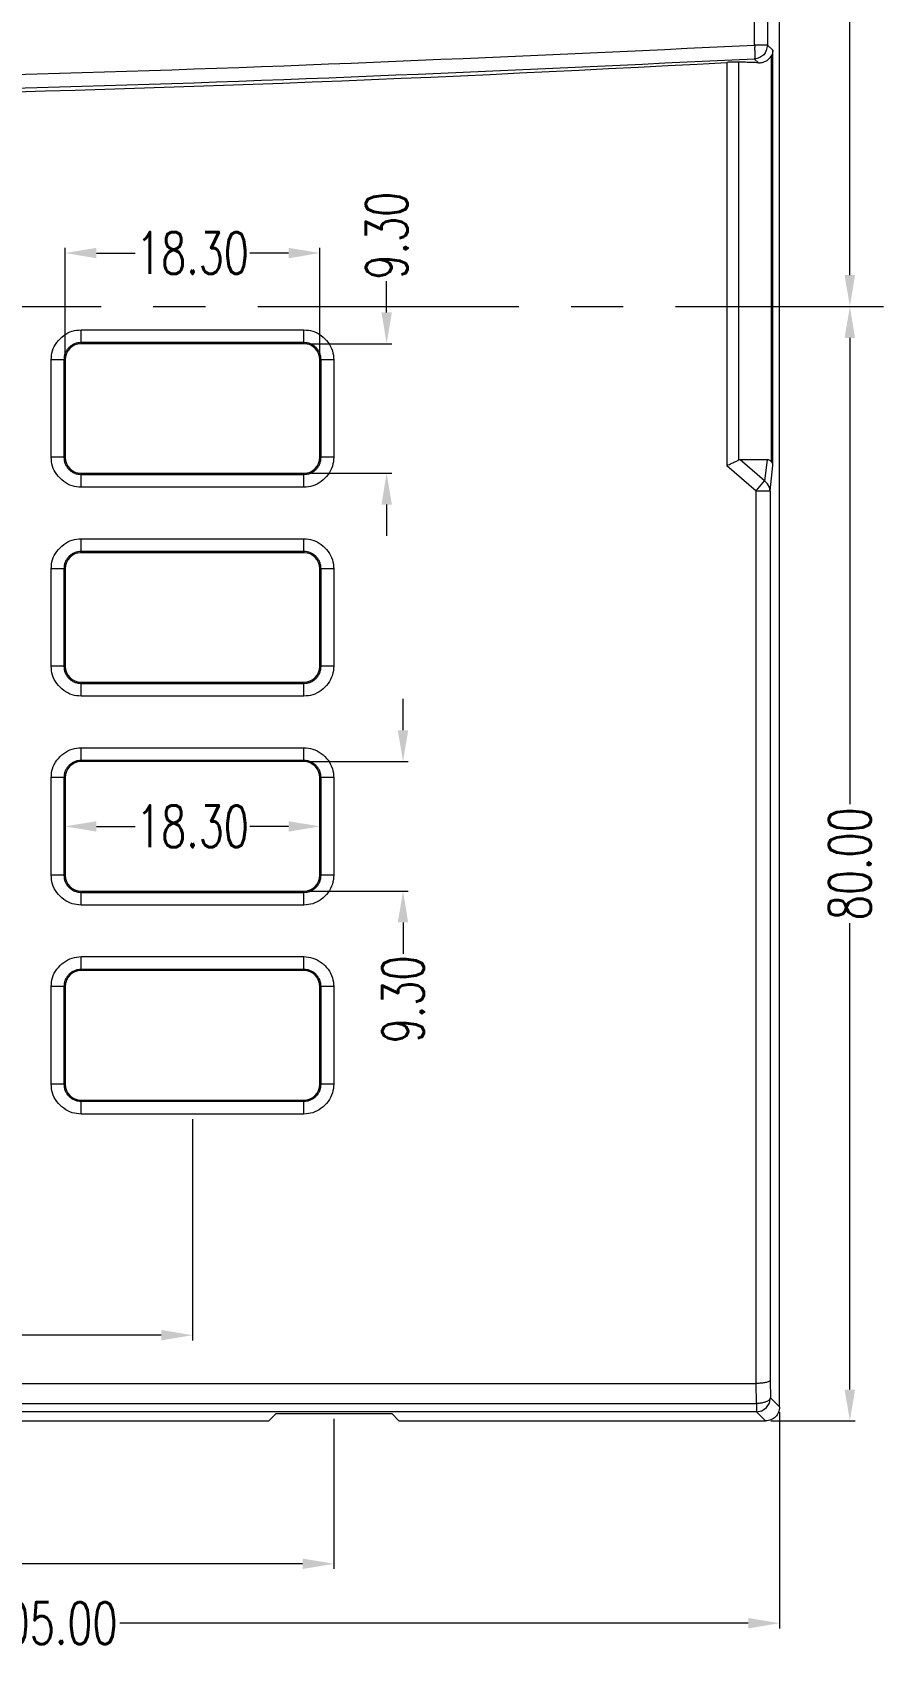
# Model space of a CAD drawing. Header units: millimetres. Extents: x 8061 to 9633, y -505 to -163.
# Drawn here: x 9571.7 to 9632.8, y -432.8 to -316.6 of the extents above; entities that cross this region are included whole.
import ezdxf

# ---------------------------------------------------------------- set-up
doc = ezdxf.new("R2010")
doc.units = ezdxf.units.MM
doc.linetypes.add('CENTER', pattern=[0.6, 0.375, -0.075, 0.075, -0.075])
doc.layers.get('Defpoints').update_dxf_attribs({"linetype": 'CONTINUOUS'})
doc.layers.add('dim', color=82, linetype='CONTINUOUS', lineweight=9)
doc.layers.add('part', color=7, linetype='CONTINUOUS', lineweight=20)
doc.styles.get("Standard").update_dxf_attribs({"font": 'romans.shx', "width": 0.7})
doc.dimstyles.new('03', dxfattribs={"dimscale": 0.75, "dimtxt": 4, "dimasz": 3, "dimexe": 0.5, "dimexo": 0.5, "dimgap": 0.09, "dimtad": 0, "dimzin": 0, "dimdsep": 46, "dimtxsty": 'Standard', "dimcen": 0, "dimclrd": 256, "dimclre": 256, "dimclrt": 6, "dimazin": 2, "dimtp": 0.01, "dimtm": 0.01, "dimtfac": 1, "dimtofl": 0, "dimtmove": 0, "dimatfit": 0, "dimfxl": 1, "dimtolj": 1, "dimtzin": 0, "dimlwd": -1, "dimlwe": -1, "dimarcsym": 0})

# ---------------------------------------------------------------- blocks, each defined once
blk = doc.blocks.new('*D545')
at = {"layer": 'Defpoints', "color": 0}
for p in [(42386.02, -13081.78), (42281.02, -13097.3), (42281.02, -13097.3)]:
    blk.add_point(p, dxfattribs=at)
at = {"layer": 'dim'}
for p, q in [((42386.02, -13082.15), (42386.02, -13097.68)), ((42283.27, -13097.3), (42328.4, -13097.3)), ((42383.77, -13097.3), (42338.64, -13097.3))]:
    blk.add_line(p, q, dxfattribs=at)
for points in [[(42283.27, -13096.93), (42283.27, -13097.68), (42281.02, -13097.3)], [(42383.77, -13096.93), (42383.77, -13097.68), (42386.02, -13097.3)]]:
    blk.add_solid(points, dxfattribs=at)
at = {"layer": 'dim', "color": 6, "insert": (42333.52, -13097.3), "char_height": 3, "attachment_point": 5}
blk.add_mtext('\\A1;105.00', dxfattribs=at)
blk = doc.blocks.new('*D546')
at = {"layer": 'Defpoints', "color": 0}
for p in [(42334.71, -13040.1), (42353.01, -13040.1), (42353.01, -13040.1)]:
    blk.add_point(p, dxfattribs=at)
at = {"layer": 'dim'}
for p, q in [((42336.96, -13040.1), (42339.74, -13040.1)), ((42350.76, -13040.1), (42347.97, -13040.1))]:
    blk.add_line(p, q, dxfattribs=at)
for points in [[(42336.96, -13039.73), (42336.96, -13040.48), (42334.71, -13040.1)], [(42350.76, -13039.73), (42350.76, -13040.48), (42353.01, -13040.1)]]:
    blk.add_solid(points, dxfattribs=at)
at = {"layer": 'dim', "color": 6, "insert": (42343.86, -13040.1), "char_height": 3, "attachment_point": 5}
blk.add_mtext('\\A1;18.30', dxfattribs=at)
blk = doc.blocks.new('*D547')
at = {"layer": 'Defpoints', "color": 0}
for p in [(42351.86, -13035.45), (42351.86, -13044.75), (42358.98, -13044.75)]:
    blk.add_point(p, dxfattribs=at)
at = {"layer": 'dim'}
for p, q in [((42358.98, -13033.2), (42358.98, -13030.95)), ((42352.23, -13035.45), (42359.35, -13035.45)), ((42352.23, -13044.75), (42359.35, -13044.75)), ((42358.98, -13047), (42358.98, -13049.25))]:
    blk.add_line(p, q, dxfattribs=at)
for points in [[(42358.6, -13033.2), (42359.35, -13033.2), (42358.98, -13035.45)], [(42358.6, -13047), (42359.35, -13047), (42358.98, -13044.75)]]:
    blk.add_solid(points, dxfattribs=at)
at = {"layer": 'dim', "color": 6, "insert": (42358.98, -13052.52), "char_height": 3, "attachment_point": 5, "rotation": 90}
blk.add_mtext('\\A1;9.30', dxfattribs=at)
blk = doc.blocks.new('*D551')
at = {"layer": 'Defpoints', "color": 0}
for p in [(42343.86, -13060.75), (42281.02, -13076.63), (42281.02, -13076.63)]:
    blk.add_point(p, dxfattribs=at)
at = {"layer": 'dim'}
for p, q in [((42343.86, -13061.13), (42343.86, -13077)), ((42283.27, -13076.63), (42308.17, -13076.63)), ((42341.61, -13076.63), (42316.71, -13076.63))]:
    blk.add_line(p, q, dxfattribs=at)
for points in [[(42283.27, -13076.25), (42283.27, -13077), (42281.02, -13076.63)], [(42341.61, -13076.25), (42341.61, -13077), (42343.86, -13076.63)]]:
    blk.add_solid(points, dxfattribs=at)
at = {"layer": 'dim', "color": 6, "insert": (42312.44, -13076.63), "char_height": 3, "attachment_point": 5}
blk.add_mtext('\\A1;62.84', dxfattribs=at)
blk = doc.blocks.new('*D556')
at = {"layer": 'Defpoints', "color": 0}
for p in [(42353.01, -12998.94), (42334.71, -13006.6), (42353.01, -13006.6)]:
    blk.add_point(p, dxfattribs=at)
at = {"layer": 'dim'}
for p, q in [((42334.71, -13006.23), (42334.71, -12998.57)), ((42336.96, -12998.94), (42339.74, -12998.94)), ((42350.76, -12998.94), (42347.97, -12998.94)), ((42353.01, -13006.23), (42353.01, -12998.57))]:
    blk.add_line(p, q, dxfattribs=at)
for points in [[(42336.96, -12998.57), (42336.96, -12999.32), (42334.71, -12998.94)], [(42350.76, -12998.57), (42350.76, -12999.32), (42353.01, -12998.94)]]:
    blk.add_solid(points, dxfattribs=at)
at = {"layer": 'dim', "color": 6, "insert": (42343.86, -12998.94), "char_height": 3, "attachment_point": 5}
blk.add_mtext('\\A1;18.30', dxfattribs=at)
blk = doc.blocks.new('*D557')
at = {"layer": 'Defpoints', "color": 0}
for p in [(42351.86, -13005.45), (42357.8, -13005.45), (42351.86, -13014.75)]:
    blk.add_point(p, dxfattribs=at)
at = {"layer": 'dim'}
for p, q in [((42357.8, -13003.2), (42357.8, -13000.95)), ((42352.23, -13005.45), (42358.18, -13005.45)), ((42352.23, -13014.75), (42358.18, -13014.75)), ((42357.8, -13017), (42357.8, -13019.25))]:
    blk.add_line(p, q, dxfattribs=at)
for points in [[(42357.43, -13003.2), (42358.18, -13003.2), (42357.8, -13005.45)], [(42357.43, -13017), (42358.18, -13017), (42357.8, -13014.75)]]:
    blk.add_solid(points, dxfattribs=at)
at = {"layer": 'dim', "color": 6, "insert": (42357.8, -12997.69), "char_height": 3, "attachment_point": 5, "rotation": 90}
blk.add_mtext('\\A1;9.30', dxfattribs=at)
blk = doc.blocks.new('*D559')
at = {"layer": 'Defpoints', "color": 0}
for p in [(42391.07, -13002.78), (42391.07, -13002.78), (42385.02, -13082.78)]:
    blk.add_point(p, dxfattribs=at)
at = {"layer": 'dim'}
for p, q in [((42391.07, -13005.03), (42391.07, -13038.51)), ((42391.07, -13080.53), (42391.07, -13047.05)), ((42385.4, -13082.78), (42391.44, -13082.78))]:
    blk.add_line(p, q, dxfattribs=at)
for points in [[(42390.69, -13005.03), (42391.44, -13005.03), (42391.07, -13002.78)], [(42390.69, -13080.53), (42391.44, -13080.53), (42391.07, -13082.78)]]:
    blk.add_solid(points, dxfattribs=at)
at = {"layer": 'dim', "color": 6, "insert": (42391.07, -13042.78), "char_height": 3, "attachment_point": 5, "rotation": 90}
blk.add_mtext('\\A1;80.00', dxfattribs=at)
blk = doc.blocks.new('*D560')
at = {"layer": 'Defpoints', "color": 0}
for p in [(42281.02, -12922.78), (42391.07, -13002.78), (42391.07, -13002.78)]:
    blk.add_point(p, dxfattribs=at)
at = {"layer": 'dim'}
for p, q in [((42281.39, -12922.78), (42391.44, -12922.78)), ((42391.07, -12925.03), (42391.07, -12958.51)), ((42391.07, -13000.53), (42391.07, -12967.05))]:
    blk.add_line(p, q, dxfattribs=at)
for points in [[(42390.69, -12925.03), (42391.44, -12925.03), (42391.07, -12922.78)], [(42390.69, -13000.53), (42391.44, -13000.53), (42391.07, -13002.78)]]:
    blk.add_solid(points, dxfattribs=at)
at = {"layer": 'dim', "color": 6, "insert": (42391.07, -12962.78), "char_height": 3, "attachment_point": 5, "rotation": 90}
blk.add_mtext('\\A1;80.00', dxfattribs=at)
blk = doc.blocks.new('*D569')
at = {"layer": 'Defpoints', "color": 0}
for p in [(42354.02, -13082.25), (42281.02, -13093.04), (42281.02, -13093.04)]:
    blk.add_point(p, dxfattribs=at)
at = {"layer": 'dim'}
for p, q in [((42354.02, -13082.63), (42354.02, -13093.41)), ((42283.27, -13093.04), (42313.25, -13093.04)), ((42351.77, -13093.04), (42321.79, -13093.04))]:
    blk.add_line(p, q, dxfattribs=at)
for points in [[(42283.27, -13092.66), (42283.27, -13093.41), (42281.02, -13093.04)], [(42351.77, -13092.66), (42351.77, -13093.41), (42354.02, -13093.04)]]:
    blk.add_solid(points, dxfattribs=at)
at = {"layer": 'dim', "color": 6, "insert": (42317.52, -13093.04), "char_height": 3, "attachment_point": 5}
blk.add_mtext('\\A1;73.00', dxfattribs=at)

msp = doc.modelspace()

# ---------------------------------------------------------------- linework, layer by layer
at = {"layer": 'part', "color": 7, "linetype": 'Continuous'}
for p, q in [((9625.32, -415.263), (9625.32, -260.205)), ((9623.519, -317.508), (9623.519, -304.262)), ((9624.463, -304.262), (9624.463, -317.508)), ((9624.463, -317.508), (9623.519, -317.508)), ((9624.463, -317.508), (9624.846, -317.87)), ((9624.713, -318.302), (9624.714, -347.385)), ((9624.846, -347.676), (9624.846, -317.87)), ((9621.54, -318.739), (9621.54, -347.676)), ((9622.405, -347.28), (9622.406, -318.717)), ((9623.796, -318.766), (9623.521, -318.505)), ((9575.156, -337.937), (9591.159, -337.937)), ((9591.158, -338.854), (9575.157, -338.854)), ((9575.157, -338.937), (9575.157, -338.854)), ((9591.158, -338.937), (9575.158, -338.937)), ((9591.158, -338.854), (9591.158, -338.937)), ((9573.008, -347.088), (9573.008, -340.085)), ((9573.925, -340.086), (9574.008, -340.087)), ((9573.925, -340.086), (9573.925, -347.087)), ((9574.008, -340.087), (9574.008, -347.087)), ((9592.308, -340.086), (9592.391, -340.086)), ((9592.308, -347.087), (9592.308, -340.087)), ((9592.391, -347.087), (9592.391, -340.086)), ((9593.308, -340.085), (9593.308, -347.088)), ((9574.008, -347.087), (9573.925, -347.087)), ((9592.391, -347.087), (9592.308, -347.087)), ((9624.426, -347.262), (9622.49, -347.262)), ((9624.25, -348.785), (9622.49, -347.262)), ((9624.426, -347.262), (9624.25, -348.785)), ((9575.157, -348.32), (9575.158, -348.237)), ((9575.157, -348.32), (9591.159, -348.32)), ((9575.158, -348.237), (9591.158, -348.237)), ((9591.158, -348.237), (9591.159, -348.32)), ((9621.54, -347.676), (9623.638, -349.492)), ((9624.636, -349.492), (9624.846, -347.676)), ((9591.159, -349.237), (9575.156, -349.237)), ((9623.636, -413.578), (9623.638, -349.492)), ((9623.638, -349.492), (9624.25, -348.785)), ((9623.638, -349.492), (9624.636, -349.492)), ((9624.636, -349.492), (9624.636, -413.364)), ((9575.156, -352.937), (9591.159, -352.937)), ((9591.158, -353.854), (9575.157, -353.854)), ((9575.157, -353.937), (9575.157, -353.854)), ((9591.158, -353.937), (9575.158, -353.937)), ((9591.158, -353.854), (9591.158, -353.937)), ((9573.008, -362.088), (9573.008, -355.085)), ((9573.925, -355.086), (9574.008, -355.087)), ((9573.925, -355.086), (9573.925, -362.087)), ((9574.008, -355.087), (9574.008, -362.087)), ((9592.308, -355.086), (9592.391, -355.086)), ((9592.308, -362.087), (9592.308, -355.087)), ((9592.391, -362.087), (9592.391, -355.086)), ((9593.308, -355.085), (9593.308, -362.088)), ((9574.008, -362.087), (9573.925, -362.087)), ((9592.391, -362.087), (9592.308, -362.087)), ((9575.157, -363.32), (9575.158, -363.237)), ((9575.157, -363.32), (9591.159, -363.32)), ((9575.158, -363.237), (9591.158, -363.237)), ((9591.158, -363.237), (9591.159, -363.32)), ((9591.159, -364.237), (9575.156, -364.237)), ((9575.156, -367.937), (9591.159, -367.937)), ((9591.158, -368.854), (9575.157, -368.854)), ((9575.157, -368.937), (9575.157, -368.854)), ((9591.158, -368.937), (9575.158, -368.937)), ((9591.158, -368.854), (9591.158, -368.937)), ((9573.008, -377.088), (9573.008, -370.085)), ((9573.925, -370.086), (9574.008, -370.087)), ((9573.925, -370.086), (9573.925, -377.087)), ((9574.008, -370.087), (9574.008, -377.087)), ((9592.308, -370.086), (9592.391, -370.086)), ((9592.308, -377.087), (9592.308, -370.087)), ((9592.391, -377.087), (9592.391, -370.086)), ((9593.308, -370.085), (9593.308, -377.088)), ((9574.008, -377.087), (9573.925, -377.087)), ((9592.391, -377.087), (9592.308, -377.087)), ((9575.157, -378.32), (9575.158, -378.237)), ((9575.157, -378.32), (9591.159, -378.32)), ((9575.158, -378.237), (9591.158, -378.237)), ((9591.158, -378.237), (9591.159, -378.32)), ((9591.159, -379.237), (9575.156, -379.237)), ((9575.156, -382.937), (9591.159, -382.937)), ((9591.158, -383.854), (9575.157, -383.854)), ((9575.157, -383.937), (9575.157, -383.854)), ((9591.158, -383.937), (9575.158, -383.937)), ((9591.158, -383.854), (9591.158, -383.937)), ((9573.008, -392.088), (9573.008, -385.085)), ((9573.925, -385.086), (9574.008, -385.087)), ((9573.925, -385.086), (9573.925, -392.087)), ((9574.008, -385.087), (9574.008, -392.087)), ((9592.308, -385.086), (9592.391, -385.086)), ((9592.308, -392.087), (9592.308, -385.087)), ((9592.391, -392.087), (9592.391, -385.086)), ((9593.308, -385.085), (9593.308, -392.088)), ((9574.008, -392.087), (9573.925, -392.087)), ((9592.391, -392.087), (9592.308, -392.087)), ((9575.157, -393.32), (9575.158, -393.237)), ((9575.157, -393.32), (9591.159, -393.32)), ((9575.158, -393.237), (9591.158, -393.237)), ((9591.158, -393.237), (9591.159, -393.32)), ((9591.159, -394.237), (9575.156, -394.237)), ((9624.636, -413.364), (9624.665, -414.608)), ((9485.321, -413.578), (9623.636, -413.578)), ((9623.667, -415.017), (9623.636, -413.578)), ((9624.665, -414.608), (9625.32, -415.263)), ((9485.326, -415.017), (9623.667, -415.017)), ((9623.667, -415.607), (9485.346, -415.607)), ((9589.176, -415.737), (9588.651, -416.262)), ((9589.176, -415.737), (9597.465, -415.737)), ((9597.989, -416.262), (9597.465, -415.737)), ((9623.667, -415.017), (9623.667, -415.607)), ((9624.321, -416.262), (9623.667, -415.607)), ((9522.233, -416.262), (9588.651, -416.262)), ((9597.989, -416.262), (9624.321, -416.262))]:
    msp.add_line(p, q, dxfattribs=at)
at = {"layer": 'part', "color": 1, "linetype": 'CENTER', "ltscale": 50}
msp.add_line((9407.845, -336.262), (9632.795, -336.262), dxfattribs=at)
at = {"layer": 'part', "color": 7, "linetype": 'Continuous'}
for points in [[(9624.636, -349.492), (9624.586, -349.226), (9624.454, -348.984), (9624.25, -348.785)], [(9623.667, -415.607), (9624.048, -415.53), (9624.372, -415.313), (9624.589, -414.99), (9624.665, -414.608)]]:
    msp.add_lwpolyline(points, dxfattribs=at)
for centre, radius, start, end in [((9520.32, 1516.738), 1838.266, 268.909041, 273.156448), ((9575.158, -340.087), 1.15, 90, 180), ((9591.158, -340.087), 1.15, 0, 90), ((9575.158, -347.087), 1.15, 180, 270), ((9591.158, -347.087), 1.15, 270, 0), ((9575.158, -355.087), 1.15, 90, 180), ((9591.158, -355.087), 1.15, 0, 90), ((9575.158, -362.087), 1.15, 180, 270), ((9591.158, -362.087), 1.15, 270, 0), ((9575.158, -370.087), 1.15, 90, 180), ((9591.158, -370.087), 1.15, 0, 90), ((9575.158, -377.087), 1.15, 180, 270), ((9591.158, -377.087), 1.15, 270, 0), ((9575.158, -385.087), 1.15, 90, 180), ((9591.158, -385.087), 1.15, 0, 90), ((9575.158, -392.087), 1.15, 180, 270), ((9591.158, -392.087), 1.15, 270, 0)]:
    msp.add_arc(centre, radius, start, end, dxfattribs=at)
for points in [[(9417.122, -317.507), (9468.635, -319.568), (9494.456, -320.085), (9520.32, -320.258), (9546.184, -320.085), (9572.005, -319.568), (9623.519, -317.507)], [(9623.519, -317.508), (9623.544, -317.555), (9623.545, -317.613), (9623.53, -317.666), (9623.517, -317.713), (9623.519, -317.761), (9623.529, -317.811), (9623.533, -317.867), (9623.535, -317.926), (9623.538, -317.989), (9623.539, -318.055), (9623.54, -318.122), (9623.54, -318.191), (9623.54, -318.26), (9623.539, -318.327), (9623.537, -318.389), (9623.533, -318.443), (9623.528, -318.484), (9623.521, -318.505)], [(9624.463, -317.508), (9624.189, -318.193), (9623.521, -318.505)], [(9623.796, -318.766), (9624.073, -318.743), (9624.32, -318.659), (9624.537, -318.515), (9624.713, -318.302)], [(9624.846, -317.87), (9624.824, -318.021), (9624.78, -318.166), (9624.713, -318.302)], [(9623.521, -318.505), (9572.006, -320.568), (9558.317, -320.885)], [(9622.406, -318.717), (9622.183, -318.716), (9621.882, -318.723), (9621.54, -318.739)], [(9623.796, -318.766), (9623.333, -318.75), (9622.869, -318.734), (9622.406, -318.717)], [(9573.008, -340.085), (9573.105, -339.449), (9573.42, -338.842), (9573.914, -338.349), (9574.521, -338.035), (9575.156, -337.937)], [(9575.157, -338.854), (9575.156, -338.547), (9575.156, -338.242), (9575.156, -337.937)], [(9591.158, -338.854), (9591.159, -338.547), (9591.159, -338.242), (9591.159, -337.937)], [(9591.159, -337.937), (9591.795, -338.035), (9592.402, -338.35), (9592.895, -338.843), (9593.21, -339.45), (9593.308, -340.085)], [(9575.157, -338.854), (9574.916, -338.878), (9574.685, -338.948), (9574.472, -339.062), (9574.286, -339.215), (9574.133, -339.401), (9574.019, -339.614), (9573.949, -339.845), (9573.925, -340.086)], [(9592.391, -340.086), (9592.367, -339.845), (9592.296, -339.614), (9592.183, -339.401), (9592.03, -339.215), (9591.843, -339.062), (9591.63, -338.948), (9591.399, -338.878), (9591.158, -338.854)], [(9573.925, -340.086), (9573.618, -340.085), (9573.313, -340.085), (9573.008, -340.085)], [(9593.308, -340.085), (9593.002, -340.085), (9592.697, -340.085), (9592.391, -340.086)], [(9573.925, -347.087), (9573.618, -347.088), (9573.313, -347.088), (9573.008, -347.088)], [(9575.156, -349.237), (9574.52, -349.139), (9573.913, -348.824), (9573.42, -348.33), (9573.105, -347.723), (9573.008, -347.088)], [(9573.925, -347.087), (9573.949, -347.328), (9574.019, -347.559), (9574.132, -347.772), (9574.285, -347.959), (9574.472, -348.112), (9574.685, -348.225), (9574.916, -348.296), (9575.157, -348.32)], [(9591.159, -348.32), (9591.399, -348.296), (9591.63, -348.226), (9591.843, -348.112), (9592.03, -347.959), (9592.183, -347.772), (9592.296, -347.559), (9592.367, -347.328), (9592.391, -347.087)], [(9593.308, -347.088), (9593.21, -347.724), (9592.895, -348.331), (9592.401, -348.824), (9591.794, -349.139), (9591.159, -349.237)], [(9593.308, -347.088), (9593.003, -347.088), (9592.697, -347.088), (9592.391, -347.087)], [(9621.54, -347.676), (9621.888, -347.517), (9622.188, -347.38), (9622.405, -347.28)], [(9622.49, -347.262), (9622.461, -347.264), (9622.432, -347.27), (9622.405, -347.28)], [(9624.714, -347.385), (9624.628, -347.313), (9624.531, -347.274), (9624.426, -347.262)], [(9575.156, -349.237), (9575.156, -348.932), (9575.156, -348.626), (9575.157, -348.32)], [(9591.159, -349.237), (9591.159, -348.932), (9591.159, -348.626), (9591.159, -348.32)], [(9624.846, -347.676), (9624.825, -347.576), (9624.782, -347.48), (9624.714, -347.385)], [(9573.008, -355.085), (9573.105, -354.449), (9573.42, -353.842), (9573.914, -353.349), (9574.521, -353.035), (9575.156, -352.937)], [(9575.157, -353.854), (9575.156, -353.547), (9575.156, -353.242), (9575.156, -352.937)], [(9591.158, -353.854), (9591.159, -353.547), (9591.159, -353.242), (9591.159, -352.937)], [(9591.159, -352.937), (9591.795, -353.035), (9592.402, -353.35), (9592.895, -353.843), (9593.21, -354.45), (9593.308, -355.085)], [(9575.157, -353.854), (9574.916, -353.878), (9574.685, -353.948), (9574.472, -354.062), (9574.286, -354.215), (9574.133, -354.401), (9574.019, -354.614), (9573.949, -354.845), (9573.925, -355.086)], [(9592.391, -355.086), (9592.367, -354.845), (9592.296, -354.614), (9592.183, -354.401), (9592.03, -354.215), (9591.843, -354.062), (9591.63, -353.948), (9591.399, -353.878), (9591.158, -353.854)], [(9573.925, -355.086), (9573.618, -355.085), (9573.313, -355.085), (9573.008, -355.085)], [(9593.308, -355.085), (9593.002, -355.085), (9592.697, -355.085), (9592.391, -355.086)], [(9573.925, -362.087), (9573.618, -362.088), (9573.313, -362.088), (9573.008, -362.088)], [(9575.156, -364.237), (9574.52, -364.139), (9573.913, -363.824), (9573.42, -363.33), (9573.105, -362.723), (9573.008, -362.088)], [(9573.925, -362.087), (9573.949, -362.328), (9574.019, -362.559), (9574.132, -362.772), (9574.285, -362.959), (9574.472, -363.112), (9574.685, -363.225), (9574.916, -363.296), (9575.157, -363.32)], [(9591.159, -363.32), (9591.399, -363.296), (9591.63, -363.226), (9591.843, -363.112), (9592.03, -362.959), (9592.183, -362.772), (9592.296, -362.559), (9592.367, -362.328), (9592.391, -362.087)], [(9593.308, -362.088), (9593.21, -362.724), (9592.895, -363.331), (9592.401, -363.824), (9591.794, -364.139), (9591.159, -364.237)], [(9593.308, -362.088), (9593.003, -362.088), (9592.697, -362.088), (9592.391, -362.087)], [(9575.156, -364.237), (9575.156, -363.932), (9575.156, -363.626), (9575.157, -363.32)], [(9591.159, -364.237), (9591.159, -363.932), (9591.159, -363.626), (9591.159, -363.32)], [(9573.008, -370.085), (9573.105, -369.449), (9573.42, -368.842), (9573.914, -368.349), (9574.521, -368.035), (9575.156, -367.937)], [(9575.157, -368.854), (9575.156, -368.547), (9575.156, -368.242), (9575.156, -367.937)], [(9591.158, -368.854), (9591.159, -368.547), (9591.159, -368.242), (9591.159, -367.937)], [(9591.159, -367.937), (9591.795, -368.035), (9592.402, -368.35), (9592.895, -368.843), (9593.21, -369.45), (9593.308, -370.085)], [(9575.157, -368.854), (9574.916, -368.878), (9574.685, -368.948), (9574.472, -369.062), (9574.286, -369.215), (9574.133, -369.401), (9574.019, -369.614), (9573.949, -369.845), (9573.925, -370.086)], [(9592.391, -370.086), (9592.367, -369.845), (9592.296, -369.614), (9592.183, -369.401), (9592.03, -369.215), (9591.843, -369.062), (9591.63, -368.948), (9591.399, -368.878), (9591.158, -368.854)], [(9573.925, -370.086), (9573.618, -370.085), (9573.313, -370.085), (9573.008, -370.085)], [(9593.308, -370.085), (9593.002, -370.085), (9592.697, -370.085), (9592.391, -370.086)], [(9573.925, -377.087), (9573.618, -377.088), (9573.313, -377.088), (9573.008, -377.088)], [(9575.156, -379.237), (9574.52, -379.139), (9573.913, -378.824), (9573.42, -378.33), (9573.105, -377.723), (9573.008, -377.088)], [(9573.925, -377.087), (9573.949, -377.328), (9574.019, -377.559), (9574.132, -377.772), (9574.285, -377.959), (9574.472, -378.112), (9574.685, -378.225), (9574.916, -378.296), (9575.157, -378.32)], [(9591.159, -378.32), (9591.399, -378.296), (9591.63, -378.226), (9591.843, -378.112), (9592.03, -377.959), (9592.183, -377.772), (9592.296, -377.559), (9592.367, -377.328), (9592.391, -377.087)], [(9593.308, -377.088), (9593.21, -377.724), (9592.895, -378.331), (9592.401, -378.824), (9591.794, -379.139), (9591.159, -379.237)], [(9593.308, -377.088), (9593.003, -377.088), (9592.697, -377.088), (9592.391, -377.087)], [(9575.156, -379.237), (9575.156, -378.932), (9575.156, -378.626), (9575.157, -378.32)], [(9591.159, -379.237), (9591.159, -378.932), (9591.159, -378.626), (9591.159, -378.32)], [(9573.008, -385.085), (9573.105, -384.449), (9573.42, -383.842), (9573.914, -383.349), (9574.521, -383.035), (9575.156, -382.937)], [(9575.157, -383.854), (9575.156, -383.547), (9575.156, -383.242), (9575.156, -382.937)], [(9591.158, -383.854), (9591.159, -383.547), (9591.159, -383.242), (9591.159, -382.937)], [(9591.159, -382.937), (9591.795, -383.035), (9592.402, -383.35), (9592.895, -383.843), (9593.21, -384.45), (9593.308, -385.085)], [(9575.157, -383.854), (9574.916, -383.878), (9574.685, -383.948), (9574.472, -384.062), (9574.286, -384.215), (9574.133, -384.401), (9574.019, -384.614), (9573.949, -384.845), (9573.925, -385.086)], [(9592.391, -385.086), (9592.367, -384.845), (9592.296, -384.614), (9592.183, -384.401), (9592.03, -384.215), (9591.843, -384.062), (9591.63, -383.948), (9591.399, -383.878), (9591.158, -383.854)], [(9573.925, -385.086), (9573.618, -385.085), (9573.313, -385.085), (9573.008, -385.085)], [(9593.308, -385.085), (9593.002, -385.085), (9592.697, -385.085), (9592.391, -385.086)], [(9573.925, -392.087), (9573.618, -392.088), (9573.313, -392.088), (9573.008, -392.088)], [(9575.156, -394.237), (9574.52, -394.139), (9573.913, -393.824), (9573.42, -393.33), (9573.105, -392.723), (9573.008, -392.088)], [(9573.925, -392.087), (9573.949, -392.328), (9574.019, -392.559), (9574.132, -392.772), (9574.285, -392.959), (9574.472, -393.112), (9574.685, -393.225), (9574.916, -393.296), (9575.157, -393.32)], [(9591.159, -393.32), (9591.399, -393.296), (9591.63, -393.226), (9591.843, -393.112), (9592.03, -392.959), (9592.183, -392.772), (9592.296, -392.559), (9592.367, -392.328), (9592.391, -392.087)], [(9593.308, -392.088), (9593.21, -392.724), (9592.895, -393.331), (9592.401, -393.824), (9591.794, -394.139), (9591.159, -394.237)], [(9593.308, -392.088), (9593.003, -392.088), (9592.697, -392.088), (9592.391, -392.087)], [(9575.156, -394.237), (9575.156, -393.932), (9575.156, -393.626), (9575.157, -393.32)], [(9591.159, -394.237), (9591.159, -393.932), (9591.159, -393.626), (9591.159, -393.32)], [(9624.636, -413.364), (9624.544, -413.444), (9624.322, -413.512), (9624.004, -413.559), (9623.636, -413.578)], [(9624.665, -414.608), (9624.58, -414.757), (9624.395, -414.874), (9624.161, -414.954), (9623.918, -414.999), (9623.667, -415.017)], [(9625.32, -415.263), (9625.244, -415.646), (9625.028, -415.969), (9624.704, -416.186), (9624.322, -416.262)]]:
    msp.add_spline(points, degree=3, dxfattribs=at)

# ---------------------------------------------------------------- dimensions: what is measured, and where the dimension line sits
at = {"layer": 'dim'}
for base, p1, p2, picture, middle in [((9630.368, -336.262), (9520.32, -256.262), (9630.368, -336.262), '*D560', (9630.368, -296.262)), ((9597.1, -338.937), (9591.158, -348.237), (9591.158, -338.937), '*D557', (9597.1, -331.169)), ((9630.368, -336.262), (9624.321, -416.262), (9630.368, -336.262), '*D559', (9630.368, -376.262)), ((9598.28, -378.237), (9591.158, -368.937), (9591.158, -378.237), '*D547', (9598.28, -386.004))]:
    dim = msp.add_linear_dim(base=base, p1=p1, p2=p2, angle=90, dimstyle='03', dxfattribs=at)
    dim.commit()
    dim.dimension.update_dxf_attribs({"geometry": picture, "text_midpoint": middle, "insert": (-32760.7, 12666.516)})
for base, p1, p2, picture, middle in [((9592.308, -332.425), (9574.008, -340.087), (9592.308, -340.087), '*D556', (9583.158, -332.425)), ((9592.308, -373.587), (9574.008, -373.587), (9592.308, -373.587), '*D546', (9583.158, -373.587)), ((9520.32, -410.11), (9583.158, -394.237), (9520.32, -410.11), '*D551', (9551.739, -410.11)), ((9520.32, -430.788), (9625.32, -415.263), (9520.32, -430.788), '*D545', (9572.82, -430.788)), ((9520.32, -426.523), (9593.32, -415.737), (9520.32, -426.523), '*D569', (9556.82, -426.523))]:
    dim = msp.add_linear_dim(base=base, p1=p1, p2=p2, dimstyle='03', dxfattribs=at)
    dim.commit()
    dim.dimension.update_dxf_attribs({"geometry": picture, "text_midpoint": middle, "insert": (-32760.7, 12666.516)})

doc.saveas('drawing.dxf')
